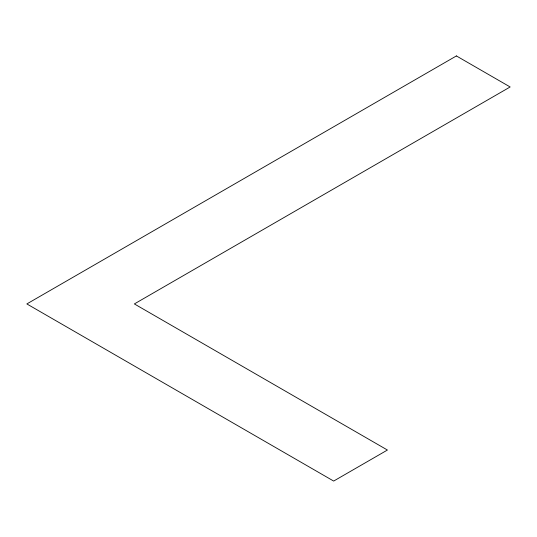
<?xml version="1.0" encoding="UTF-8"?>
<svg xmlns="http://www.w3.org/2000/svg" width="537" height="537" viewBox="0 0 537 537"><rect width="100%" height="100%" fill="white"/><g stroke="black" fill="none" stroke-linecap="round" stroke-linejoin="round"><path stroke-width="0.81" d="M456.396 55.935L26.85 303.929L333.665 481.065L387.425 450.033L134.357 303.929L510.15 86.967L456.396 55.935"/></g></svg>
